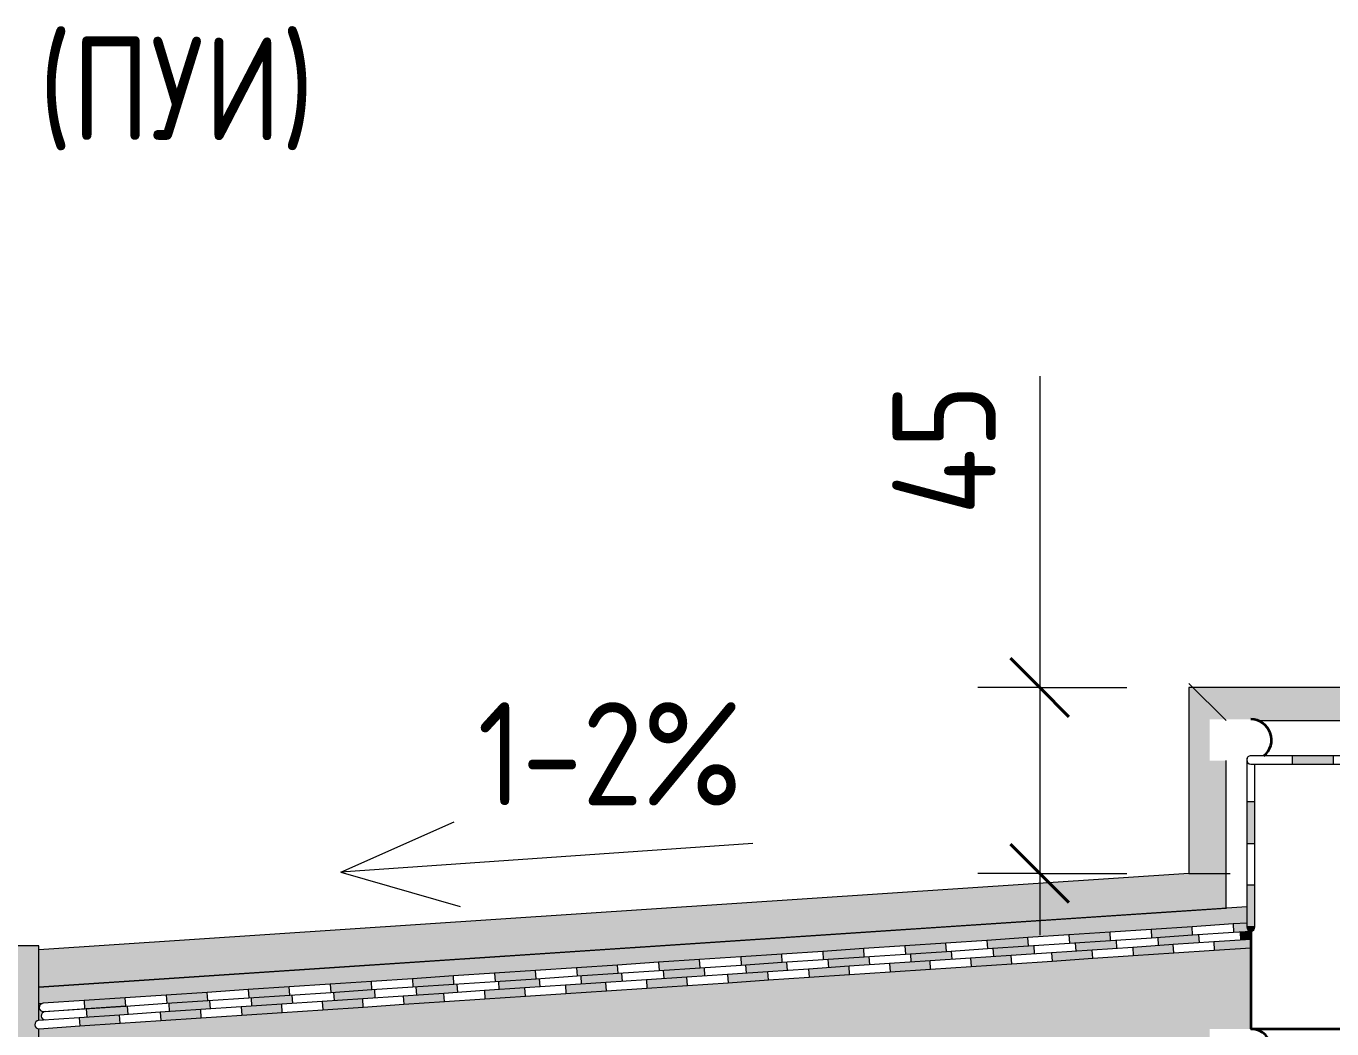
# Model space of a CAD drawing. Header units: millimetres. Extents: x -12447 to 83753, y -46415 to 46712.
# Drawn here: x 83074.1 to 83390.2, y 2988.2 to 3231 of the extents above; entities that cross this region are included whole.
import ezdxf

# ---------------------------------------------------------------- set-up
doc = ezdxf.new("R2010")
doc.units = ezdxf.units.MM
for name, color, linetype, lineweight in [('Аннотация', 7, 'Continuous', 20), ('Размеры', 7, 'Continuous', 9), ('Размеры-10', 7, 'Continuous', 9), ('Узлы', 7, 'Continuous', 18)]:
    doc.layers.add(name, color=color, linetype=linetype, lineweight=lineweight)
doc.layers.add('Линии', color=7, linetype='Continuous', lineweight=9, true_color=0x00a600)
doc.styles.add('GOST Common_5', font='GOST_Common.ttf', dxfattribs={"width": 0.9, "height": 25})
doc.styles.add('GOST Common_6', font='GOST_Common.ttf', dxfattribs={"width": 0.9, "height": 25})
doc.dimstyles.new('ADSK_Основной_2_5_мм_2', dxfattribs={"dimscale": 304.8, "dimtxt": 25.142875, "dimasz": 0.046391, "dimexe": 0.049213, "dimexo": 0.049213, "dimgap": 0.009843, "dimtad": 1, "dimrnd": 0.01, "dimdsep": 46, "dimtxsty": 'GOST Common_6', "dimblk1": 'OBLIQUE', "dimblk2": 'OBLIQUE', "dimsah": 1, "dimcen": 0.09, "dimdle": 0.049213, "dimazin": 2, "dimtfac": 1, "dimtdec": 4, "dimtix": 1, "dimtmove": 1, "dimatfit": 3, "dimfxl": 1, "dimtvp": 1, "dimtolj": 1, "dimtzin": 0, "dimlwd": 20, "dimlwe": 20, "dimarcsym": 2})

# ---------------------------------------------------------------- blocks, each defined once
blk = doc.blocks.new('Гидроизоляция_черная - Гидроизоляция_черная 3-7054897-Сечение по поддону')
at = {"layer": 'Узлы', "lineweight": 20}
for points in [[(2270.67, 3008.35), (2280.65, 3009.02), (2280.51, 3011.02), (2270.54, 3010.26), (2270.65, 3008.57)], [(2290.62, 3009.69), (2293.1, 3009.89), (2293.1, 3011.86), (2290.5, 3011.58), (2290.61, 3009.89)], [(2210.8, 3004.35), (2220.78, 3005.02), (2220.65, 3007.02), (2210.67, 3006.28), (2210.78, 3004.64)], [(2230.76, 3005.69), (2240.74, 3006.35), (2240.6, 3008.35), (2230.63, 3007.61), (2230.74, 3005.95)], [(2250.71, 3007.02), (2260.69, 3007.69), (2260.56, 3009.68), (2250.59, 3008.93), (2250.7, 3007.26)], [(2170.89, 3001.69), (2180.87, 3002.35), (2180.74, 3004.35), (2170.76, 3003.63), (2170.87, 3002.02)], [(2190.85, 3003.02), (2200.83, 3003.69), (2200.69, 3005.68), (2190.72, 3004.96), (2190.83, 3003.33)], [(2130.98, 2999.02), (2140.96, 2999.68), (2140.83, 3001.68), (2130.85, 3000.98), (2130.96, 2999.39)], [(2150.94, 3000.35), (2160.91, 3001.02), (2160.78, 3003.01), (2150.81, 3002.31), (2150.91, 3000.7)], [(2071.11, 2995.02), (2081.09, 2995.68), (2080.85, 2997.67), (2070.98, 2997.01), (2071.09, 2995.46)], [(2091.07, 2996.35), (2101.05, 2997.02), (2100.91, 2999.01), (2090.94, 2998.33), (2091.04, 2996.77)], [(2111.03, 2997.68), (2121, 2998.35), (2120.87, 3000.35), (2110.89, 2999.66), (2111, 2998.08)], [(2031.2, 2992.35), (2041.18, 2993.02), (2041.05, 2995.01), (2031.07, 2994.34), (2031.17, 2992.83)], [(2051.16, 2993.68), (2061.14, 2994.35), (2061, 2996.34), (2051.03, 2995.68), (2051.13, 2994.15)], [(2011.25, 2991.01), (2021.23, 2991.68), (2021.09, 2993.68), (2011.11, 2993.01), (2011.22, 2991.47)]]:
    blk.add_hatch(color=256, dxfattribs=at).paths.add_polyline_path(points)
for p, q in [((2270.54, 3010.35), (2270.67, 3008.35)), ((2280.65, 3009.02), (2280.51, 3011.02)), ((2290.49, 3011.68), (2290.62, 3009.69)), ((2220.78, 3005.02), (2220.65, 3007.02)), ((2230.63, 3007.68), (2230.76, 3005.69)), ((2240.74, 3006.35), (2240.6, 3008.35)), ((2250.58, 3009.02), (2250.71, 3007.02)), ((2260.69, 3007.69), (2260.56, 3009.68)), ((2170.76, 3003.68), (2170.89, 3001.69)), ((2180.87, 3002.35), (2180.74, 3004.35)), ((2190.71, 3005.01), (2190.85, 3003.02)), ((2200.83, 3003.69), (2200.69, 3005.68)), ((2210.67, 3006.35), (2210.8, 3004.35)), ((2130.85, 3001.01), (2130.98, 2999.02)), ((2140.96, 2999.68), (2140.83, 3001.68)), ((2150.8, 3002.35), (2150.94, 3000.35)), ((2160.91, 3001.02), (2160.78, 3003.01)), ((2081.09, 2995.68), (2080.96, 2997.68)), ((2090.94, 2998.35), (2091.07, 2996.35)), ((2101.05, 2997.02), (2100.91, 2999.01)), ((2110.89, 2999.68), (2111.03, 2997.68)), ((2121, 2998.35), (2120.87, 3000.35)), ((2031.07, 2994.34), (2031.2, 2992.35)), ((2041.18, 2993.02), (2041.05, 2995.01)), ((2051.03, 2995.68), (2051.16, 2993.68)), ((2061.14, 2994.35), (2061, 2996.34)), ((2070.98, 2997.01), (2071.11, 2995.02)), ((2011.11, 2993.01), (2001.14, 2992.34)), ((2020.66, 2993.65), (2011.11, 2993.01)), ((2011.11, 2993.01), (2011.25, 2991.01)), ((2021.23, 2991.68), (2021.09, 2993.68))]:
    blk.add_line(p, q, dxfattribs=at)
at = {"layer": 'Узлы', "color": 5, "lineweight": 9, "true_color": 0x0000ff}
blk.add_arc((2001.2, 2991.35), 1, 93.824, 273.824, dxfattribs=at)
at = {"layer": 'Узлы', "lineweight": 20}
blk.add_arc((2001.2, 2991.35), 1, 93.824, 273.824, dxfattribs=at)
blk = doc.blocks.new('Гидроизоляция_черная - Гидроизоляция_черная 3-7054783-Сечение по поддону')
at = {"layer": 'Узлы', "lineweight": 20}
for points in [[(2288.94, 3011.58), (2293.02, 3011.9), (2292.4, 3012.15), (2292.1, 3012.86), (2292.1, 3013.8), (2288.81, 3013.52), (2288.93, 3011.68)], [(2229.32, 3007.61), (2239.25, 3008.35), (2239.13, 3010.27), (2229.19, 3009.55), (2229.32, 3007.68)], [(2249.19, 3008.93), (2259.13, 3009.68), (2259, 3011.59), (2249.07, 3010.87), (2249.19, 3009.02)], [(2269.07, 3010.26), (2279, 3011.02), (2278.87, 3012.92), (2268.94, 3012.2), (2269.06, 3010.35)], [(2189.58, 3004.96), (2199.51, 3005.68), (2199.38, 3007.62), (2189.45, 3006.9), (2189.57, 3005.01)], [(2209.45, 3006.28), (2219.38, 3007.02), (2219.25, 3008.94), (2209.32, 3008.22), (2209.45, 3006.35)], [(2149.83, 3002.31), (2159.76, 3003.01), (2159.63, 3004.97), (2149.7, 3004.25), (2149.83, 3002.35)], [(2169.7, 3003.63), (2179.64, 3004.35), (2179.51, 3006.29), (2169.57, 3005.57), (2169.7, 3003.68)], [(2090.21, 2998.33), (2100.15, 2999.01), (2100.02, 3000.99), (2090.08, 3000.27), (2090.21, 2998.35)], [(2110.09, 2999.66), (2120.02, 3000.35), (2119.89, 3002.32), (2109.96, 3001.6), (2110.08, 2999.68)], [(2129.96, 3000.98), (2139.89, 3001.68), (2139.76, 3003.64), (2129.83, 3002.92), (2129.96, 3001.01)], [(2050.47, 2995.68), (2060.4, 2996.35), (2060.27, 2998.34), (2050.34, 2997.63), (2050.36, 2997.26)], [(2070.34, 2997.01), (2080.28, 2997.68), (2080.14, 2999.67), (2070.21, 2998.95), (2070.34, 2997.01)], [(2010.72, 2993.03), (2020.66, 2993.7), (2020.53, 2995.69), (2010.59, 2994.98), (2010.71, 2993.25)], [(2030.59, 2994.36), (2040.53, 2995.02), (2040.4, 2997.02), (2030.47, 2996.3)]]:
    blk.add_hatch(color=256, dxfattribs=at).paths.add_polyline_path(points)
for p, q in [((2288.81, 3013.58), (2278.87, 3012.92)), ((2292.1, 3013.8), (2288.81, 3013.58)), ((2288.81, 3013.58), (2288.94, 3011.58)), ((2239.13, 3010.27), (2229.19, 3009.6)), ((2249.06, 3010.93), (2239.13, 3010.27)), ((2239.26, 3008.27), (2239.13, 3010.27)), ((2259, 3011.59), (2249.06, 3010.93)), ((2249.06, 3010.93), (2249.19, 3008.93)), ((2268.93, 3012.25), (2259, 3011.59)), ((2259.13, 3009.59), (2259, 3011.59)), ((2259.13, 3009.59), (2269.07, 3010.26)), ((2278.87, 3012.92), (2268.93, 3012.25)), ((2268.93, 3012.25), (2269.07, 3010.26)), ((2269.07, 3010.26), (2279, 3010.92)), ((2279, 3010.92), (2278.87, 3012.92)), ((2279, 3010.92), (2288.94, 3011.58)), ((2288.94, 3011.58), (2293.1, 3011.86)), ((2189.44, 3006.95), (2179.51, 3006.29)), ((2199.38, 3007.62), (2189.44, 3006.95)), ((2189.44, 3006.95), (2189.58, 3004.96)), ((2209.32, 3008.28), (2199.38, 3007.62)), ((2199.51, 3005.62), (2199.38, 3007.62)), ((2219.25, 3008.94), (2209.32, 3008.28)), ((2209.32, 3008.28), (2209.45, 3006.28)), ((2209.45, 3006.28), (2219.39, 3006.95)), ((2229.19, 3009.6), (2219.25, 3008.94)), ((2219.39, 3006.95), (2219.25, 3008.94)), ((2219.39, 3006.95), (2229.32, 3007.61)), ((2229.19, 3009.6), (2229.32, 3007.61)), ((2229.32, 3007.61), (2239.26, 3008.27)), ((2239.26, 3008.27), (2249.19, 3008.93)), ((2249.19, 3008.93), (2259.13, 3009.59)), ((2149.7, 3004.3), (2139.76, 3003.64)), ((2159.63, 3004.97), (2149.7, 3004.3)), ((2149.7, 3004.3), (2149.83, 3002.31)), ((2169.57, 3005.63), (2159.63, 3004.97)), ((2159.77, 3002.97), (2159.63, 3004.97)), ((2179.51, 3006.29), (2169.57, 3005.63)), ((2169.57, 3005.63), (2169.7, 3003.63)), ((2169.7, 3003.63), (2179.64, 3004.3)), ((2179.64, 3004.3), (2179.51, 3006.29)), ((2179.64, 3004.3), (2189.58, 3004.96)), ((2189.58, 3004.96), (2199.51, 3005.62)), ((2199.51, 3005.62), (2209.45, 3006.28)), ((2100.02, 3000.99), (2090.08, 3000.33)), ((2109.95, 3001.65), (2100.02, 3000.99)), ((2100.15, 2999), (2100.02, 3000.99)), ((2119.89, 3002.32), (2109.95, 3001.65)), ((2109.95, 3001.65), (2110.09, 2999.66)), ((2129.83, 3002.98), (2119.89, 3002.32)), ((2120.02, 3000.32), (2119.89, 3002.32)), ((2120.02, 3000.32), (2129.96, 3000.98)), ((2139.76, 3003.64), (2129.83, 3002.98)), ((2129.83, 3002.98), (2129.96, 3000.98)), ((2129.96, 3000.98), (2139.89, 3001.65)), ((2139.89, 3001.65), (2139.76, 3003.64)), ((2139.89, 3001.65), (2149.83, 3002.31)), ((2149.83, 3002.31), (2159.77, 3002.97)), ((2159.77, 3002.97), (2169.7, 3003.63)), ((2050.33, 2997.68), (2040.4, 2997.02)), ((2060.27, 2998.34), (2050.33, 2997.68)), ((2050.33, 2997.68), (2050.47, 2995.68)), ((2070.21, 2999), (2060.27, 2998.34)), ((2060.4, 2996.35), (2060.27, 2998.34)), ((2080.14, 2999.67), (2070.21, 2999)), ((2070.21, 2999), (2070.34, 2997.01)), ((2070.34, 2997.01), (2080.28, 2997.67)), ((2090.08, 3000.33), (2080.14, 2999.67)), ((2080.28, 2997.67), (2080.14, 2999.67)), ((2080.28, 2997.67), (2090.21, 2998.33)), ((2090.08, 3000.33), (2090.21, 2998.33)), ((2090.21, 2998.33), (2100.15, 2999)), ((2100.15, 2999), (2110.09, 2999.66)), ((2110.09, 2999.66), (2120.02, 3000.32)), ((2010.59, 2995.03), (2000.65, 2994.37)), ((2020.53, 2995.69), (2010.59, 2995.03)), ((2010.59, 2995.03), (2010.72, 2993.03)), ((2030.46, 2996.35), (2020.53, 2995.69)), ((2020.66, 2993.7), (2020.53, 2995.69)), ((2020.66, 2993.7), (2030.59, 2994.36)), ((2040.4, 2997.02), (2030.46, 2996.35)), ((2030.46, 2996.35), (2030.59, 2994.36)), ((2030.59, 2994.36), (2040.53, 2995.02)), ((2040.53, 2995.02), (2040.4, 2997.02)), ((2040.53, 2995.02), (2050.47, 2995.68)), ((2050.47, 2995.68), (2060.4, 2996.35)), ((2060.4, 2996.35), (2070.34, 2997.01)), ((2000.79, 2992.37), (2010.72, 2993.03)), ((2010.72, 2993.03), (2020.66, 2993.7))]:
    blk.add_line(p, q, dxfattribs=at)
at = {"layer": 'Узлы', "color": 5, "lineweight": 9, "true_color": 0x0000ff}
blk.add_arc((2000.72, 2993.37), 1, 93.8141, 273.8141, dxfattribs=at)
at = {"layer": 'Узлы', "lineweight": 20}
blk.add_arc((2000.72, 2993.37), 1, 93.8141, 273.8141, dxfattribs=at)
blk = doc.blocks.new('Гидроизоляция_черная - Гидроизоляция_черная 3-7055457-Сечение по поддону')
at = {"layer": 'Узлы', "lineweight": 20}
for points in [[(2245, 3004.61), (2254.81, 3005.27), (2254.68, 3007.26), (2244.86, 3006.61), (2244.88, 3006.35)], [(2264.62, 3005.92), (2274.43, 3006.58), (2274.3, 3008.57), (2264.49, 3007.92), (2264.5, 3007.69)], [(2284.24, 3007.23), (2293.1, 3007.83), (2293.1, 3009.83), (2284.11, 3009.23), (2284.12, 3009.02)], [(2205.75, 3001.99), (2215.56, 3002.64), (2215.43, 3004.64), (2205.62, 3003.98), (2205.64, 3003.69)], [(2225.38, 3003.3), (2235.19, 3003.95), (2235.05, 3005.95), (2225.24, 3005.29), (2225.26, 3005.02)], [(2146.88, 2998.05), (2156.7, 2998.71), (2156.56, 3000.7), (2146.75, 3000.05), (2146.77, 2999.68)], [(2166.51, 2999.36), (2176.32, 3000.02), (2176.18, 3002.02), (2166.37, 3001.36), (2166.4, 3001.02)], [(2186.13, 3000.68), (2195.94, 3001.33), (2195.81, 3003.33), (2186, 3002.67), (2186.02, 3002.35)], [(2107.64, 2995.43), (2117.45, 2996.09), (2117.32, 2998.08), (2107.5, 2997.43), (2107.53, 2997.02)], [(2127.26, 2996.74), (2137.07, 2997.4), (2136.94, 2999.39), (2127.13, 2998.74), (2127.23, 2997.26)], [(2068.39, 2992.81), (2078.2, 2993.46), (2078.07, 2995.46), (2068.26, 2994.8), (2068.36, 2993.25)], [(2088.02, 2994.12), (2097.83, 2994.77), (2097.69, 2996.77), (2087.88, 2996.11), (2087.91, 2995.68)], [(2009.52, 2988.87), (2019.33, 2989.53), (2019.2, 2991.52), (2009.39, 2990.87), (2009.42, 2990.35)], [(2029.15, 2990.18), (2038.96, 2990.84), (2038.82, 2992.83), (2029.01, 2992.18), (2029.14, 2990.27)], [(2048.77, 2991.49), (2058.58, 2992.15), (2058.45, 2994.15), (2048.64, 2993.49), (2048.67, 2993.02)]]:
    blk.add_hatch(color=256, dxfattribs=at).paths.add_polyline_path(points)
for p, q in [((2254.68, 3007.26), (2244.86, 3006.61)), ((2264.49, 3007.92), (2254.68, 3007.26)), ((2254.81, 3005.27), (2254.68, 3007.26)), ((2274.3, 3008.57), (2264.49, 3007.92)), ((2264.49, 3007.92), (2264.62, 3005.92)), ((2284.11, 3009.23), (2274.3, 3008.57)), ((2274.43, 3006.58), (2274.3, 3008.57)), ((2274.43, 3006.58), (2284.24, 3007.23)), ((2293.1, 3009.83), (2284.11, 3009.23)), ((2284.11, 3009.23), (2284.24, 3007.23)), ((2284.24, 3007.23), (2293.1, 3007.83)), ((2205.62, 3003.98), (2195.81, 3003.33)), ((2215.43, 3004.64), (2205.62, 3003.98)), ((2205.62, 3003.98), (2205.75, 3001.99)), ((2225.24, 3005.29), (2215.43, 3004.64)), ((2215.56, 3002.64), (2215.43, 3004.64)), ((2235.05, 3005.95), (2225.24, 3005.29)), ((2225.24, 3005.29), (2225.38, 3003.3)), ((2225.38, 3003.3), (2235.19, 3003.95)), ((2244.86, 3006.61), (2235.05, 3005.95)), ((2235.19, 3003.95), (2235.05, 3005.95)), ((2235.19, 3003.95), (2245, 3004.61)), ((2244.86, 3006.61), (2245, 3004.61)), ((2245, 3004.61), (2254.81, 3005.27)), ((2254.81, 3005.27), (2264.62, 3005.92)), ((2264.62, 3005.92), (2274.43, 3006.58)), ((2156.56, 3000.7), (2146.75, 3000.05)), ((2166.37, 3001.36), (2156.56, 3000.7)), ((2156.7, 2998.71), (2156.56, 3000.7)), ((2176.18, 3002.02), (2166.37, 3001.36)), ((2166.37, 3001.36), (2166.51, 2999.36)), ((2186, 3002.67), (2176.18, 3002.02)), ((2176.32, 3000.02), (2176.18, 3002.02)), ((2176.32, 3000.02), (2186.13, 3000.68)), ((2195.81, 3003.33), (2186, 3002.67)), ((2186, 3002.67), (2186.13, 3000.68)), ((2186.13, 3000.68), (2195.94, 3001.33)), ((2195.94, 3001.33), (2195.81, 3003.33)), ((2195.94, 3001.33), (2205.75, 3001.99)), ((2205.75, 3001.99), (2215.56, 3002.64)), ((2215.56, 3002.64), (2225.38, 3003.3)), ((2107.5, 2997.43), (2097.69, 2996.77)), ((2117.32, 2998.08), (2107.5, 2997.43)), ((2107.5, 2997.43), (2107.64, 2995.43)), ((2127.13, 2998.74), (2117.32, 2998.08)), ((2117.45, 2996.09), (2117.32, 2998.08)), ((2136.94, 2999.39), (2127.13, 2998.74)), ((2127.13, 2998.74), (2127.26, 2996.74)), ((2127.26, 2996.74), (2137.07, 2997.4)), ((2146.75, 3000.05), (2136.94, 2999.39)), ((2137.07, 2997.4), (2136.94, 2999.39)), ((2137.07, 2997.4), (2146.88, 2998.05)), ((2146.75, 3000.05), (2146.88, 2998.05)), ((2146.88, 2998.05), (2156.7, 2998.71)), ((2156.7, 2998.71), (2166.51, 2999.36)), ((2166.51, 2999.36), (2176.32, 3000.02)), ((2068.26, 2994.8), (2058.45, 2994.15)), ((2078.07, 2995.46), (2068.26, 2994.8)), ((2068.26, 2994.8), (2068.39, 2992.81)), ((2087.88, 2996.11), (2078.07, 2995.46)), ((2078.2, 2993.46), (2078.07, 2995.46)), ((2097.69, 2996.77), (2087.88, 2996.11)), ((2087.88, 2996.11), (2088.02, 2994.12)), ((2088.02, 2994.12), (2097.83, 2994.77)), ((2097.83, 2994.77), (2097.69, 2996.77)), ((2097.83, 2994.77), (2107.64, 2995.43)), ((2107.64, 2995.43), (2117.45, 2996.09)), ((2117.45, 2996.09), (2127.26, 2996.74)), ((2019.2, 2991.52), (2009.39, 2990.87)), ((2029.01, 2992.18), (2019.2, 2991.52)), ((2019.33, 2989.53), (2019.2, 2991.52)), ((2038.82, 2992.83), (2029.01, 2992.18)), ((2029.01, 2992.18), (2029.15, 2990.18)), ((2048.64, 2993.49), (2038.82, 2992.83)), ((2038.96, 2990.84), (2038.82, 2992.83)), ((2038.96, 2990.84), (2048.77, 2991.49)), ((2058.45, 2994.15), (2048.64, 2993.49)), ((2048.64, 2993.49), (2048.77, 2991.49)), ((2048.77, 2991.49), (2058.58, 2992.15)), ((2058.58, 2992.15), (2058.45, 2994.15)), ((2058.58, 2992.15), (2068.39, 2992.81)), ((2068.39, 2992.81), (2078.2, 2993.46)), ((2078.2, 2993.46), (2088.02, 2994.12)), ((2009.39, 2990.87), (1999.58, 2990.21)), ((1999.71, 2988.22), (2009.52, 2988.87)), ((2009.39, 2990.87), (2009.52, 2988.87)), ((2009.52, 2988.87), (2019.33, 2989.53)), ((2019.33, 2989.53), (2029.15, 2990.18)), ((2029.15, 2990.18), (2038.96, 2990.84))]:
    blk.add_line(p, q, dxfattribs=at)
at = {"layer": 'Узлы', "color": 5, "lineweight": 9, "true_color": 0x0000ff}
blk.add_arc((1999.65, 2989.21), 1, 93.824, 273.824, dxfattribs=at)
at = {"layer": 'Узлы', "lineweight": 20}
blk.add_arc((1999.65, 2989.21), 1, 93.824, 273.824, dxfattribs=at)
blk = doc.blocks.new('ADSK_Стрелка - По умолчанию-7057613-Сечение по поддону')
at = {"layer": 'Узлы', "lineweight": 20}
blk.add_line((2172.54, 3033.07), (2072.79, 3026.09), dxfattribs=at)
blk = doc.blocks.new('Последовательность узлов - Кирпич одинарный_65х120 мм_со швом-V124-Сечение по поддону')
at = {"layer": 'Узлы', "lineweight": 35}
for p, q in [((2413.1, 2988.16), (2413.1, 3052.31)), ((2293.1, 3011.86), (2293.1, 2988.16)), ((2293.1, 2988.16), (2413.1, 2988.16)), ((2413.1, 2978.16), (2293.1, 2978.16)), ((2293.1, 2978.16), (2293.1, 2913.16)), ((2413.1, 2913.16), (2413.1, 2978.16)), ((2293.1, 2913.16), (2413.1, 2913.16))]:
    blk.add_line(p, q, dxfattribs=at)
for centre, start in [((2293.1, 3058.16), 308.9765), ((2293.1, 2983.16), 270)]:
    blk.add_arc(centre, 5, start, 90, dxfattribs=at)
blk = doc.blocks.new('Гидроизоляция_черная - Гидроизоляция_черная 3-7055549-Сечение по поддону')
at = {"layer": 'Узлы', "lineweight": 20}
for points in [[(2293.1, 3033.08), (2294.1, 3033.08), (2294.1, 3043.19), (2292.1, 3043.19), (2292.1, 3033.08)], [(2293.1, 3012.86), (2294.1, 3012.86), (2294.1, 3022.97), (2292.1, 3022.97), (2292.1, 3012.86)], [(2293.1, 3011.86), (2293.62, 3012.04), (2293.97, 3012.36), (2294.07, 3012.86), (2292.1, 3012.86), (2292.28, 3012.35), (2292.4, 3012.15), (2293.02, 3011.9)]]:
    blk.add_hatch(color=256, dxfattribs=at).paths.add_polyline_path(points)
for p, q in [((2292.1, 3053.05), (2292.1, 3043.19)), ((2294.1, 3043.19), (2294.1, 3052.31)), ((2292.1, 3043.19), (2292.1, 3033.08)), ((2294.1, 3043.19), (2292.1, 3043.19)), ((2294.1, 3033.08), (2294.1, 3043.19)), ((2292.1, 3033.08), (2292.1, 3022.97)), ((2292.1, 3033.08), (2294.1, 3033.08)), ((2294.1, 3022.97), (2294.1, 3033.08)), ((2292.1, 3022.97), (2292.1, 3012.86)), ((2294.1, 3022.97), (2292.1, 3022.97)), ((2294.1, 3012.86), (2294.1, 3022.97)), ((2294.1, 3012.86), (2292.1, 3012.86))]:
    blk.add_line(p, q, dxfattribs=at)
for centre, start, end in [((2293.1, 3053.31), 90, 180), ((2293.1, 3012.86), 180, 0)]:
    blk.add_arc(centre, 1, start, end, dxfattribs=at)
at = {"layer": 'Узлы', "color": 5, "lineweight": 9, "true_color": 0x0000ff}
for start, end in [(90, 135), (150, 180)]:
    blk.add_arc((2293.1, 3053.31), 1, start, end, dxfattribs=at)
blk = doc.blocks.new('Гидроизоляция_черная - Гидроизоляция_черная 3-7055664-Сечение по поддону')
at = {"layer": 'Узлы', "lineweight": 20}
for points in [[(2313.1, 3052.31), (2313.1, 3054.31), (2303.1, 3054.31), (2303.1, 3052.31)], [(2333.1, 3052.31), (2333.1, 3054.31), (2323.1, 3054.31), (2323.1, 3052.31)], [(2353.1, 3052.31), (2353.1, 3054.31), (2343.1, 3054.31), (2343.1, 3052.31)], [(2373.1, 3052.31), (2373.1, 3054.31), (2363.1, 3054.31), (2363.1, 3052.31)], [(2393.1, 3052.31), (2393.1, 3054.31), (2383.1, 3054.31), (2383.1, 3052.31)], [(2407.28, 3052.31), (2413.1, 3052.31), (2413.1, 3054.31), (2403.1, 3054.31), (2403.1, 3052.31), (2404.48, 3052.31)], [(2413.1, 3052.31), (2413.36, 3052.34), (2413.81, 3052.6), (2414.1, 3053.31), (2414.07, 3053.56), (2413.6, 3054.17), (2413.1, 3054.31), (2413.1, 3053.16)]]:
    blk.add_hatch(color=256, dxfattribs=at).paths.add_polyline_path(points)
for p, q in [((2303.1, 3054.31), (2293.1, 3054.31)), ((2313.1, 3054.31), (2303.1, 3054.31)), ((2303.1, 3054.31), (2303.1, 3052.31)), ((2323.1, 3054.31), (2313.1, 3054.31)), ((2313.1, 3052.31), (2313.1, 3054.31)), ((2333.1, 3054.31), (2323.1, 3054.31)), ((2323.1, 3054.31), (2323.1, 3052.31)), ((2343.1, 3054.31), (2333.1, 3054.31)), ((2333.1, 3052.31), (2333.1, 3054.31)), ((2353.1, 3054.31), (2343.1, 3054.31)), ((2343.1, 3054.31), (2343.1, 3052.31)), ((2363.1, 3054.31), (2353.1, 3054.31)), ((2353.1, 3052.31), (2353.1, 3054.31)), ((2373.1, 3054.31), (2363.1, 3054.31)), ((2363.1, 3054.31), (2363.1, 3052.31)), ((2383.1, 3054.31), (2373.1, 3054.31)), ((2373.1, 3052.31), (2373.1, 3054.31)), ((2393.1, 3054.31), (2383.1, 3054.31)), ((2383.1, 3054.31), (2383.1, 3052.31)), ((2403.1, 3054.31), (2393.1, 3054.31)), ((2393.1, 3052.31), (2393.1, 3054.31)), ((2413.1, 3054.31), (2403.1, 3054.31)), ((2403.1, 3054.31), (2403.1, 3052.31)), ((2413.1, 3054.31), (2413.1, 3052.31)), ((2293.1, 3052.31), (2303.1, 3052.31)), ((2303.1, 3052.31), (2313.1, 3052.31)), ((2313.1, 3052.31), (2323.1, 3052.31)), ((2323.1, 3052.31), (2333.1, 3052.31)), ((2333.1, 3052.31), (2343.1, 3052.31)), ((2343.1, 3052.31), (2353.1, 3052.31)), ((2353.1, 3052.31), (2363.1, 3052.31)), ((2363.1, 3052.31), (2373.1, 3052.31)), ((2373.1, 3052.31), (2383.1, 3052.31)), ((2383.1, 3052.31), (2393.1, 3052.31)), ((2393.1, 3052.31), (2403.1, 3052.31)), ((2403.1, 3052.31), (2413.1, 3052.31))]:
    blk.add_line(p, q, dxfattribs=at)
at = {"layer": 'Узлы', "color": 5, "lineweight": 9, "true_color": 0x0000ff}
blk.add_arc((2293.1, 3053.31), 1, 90, 270, dxfattribs=at)
at = {"layer": 'Узлы', "lineweight": 20}
for centre, start, end in [((2293.1, 3053.31), 90, 270), ((2413.1, 3053.31), 270, 90)]:
    blk.add_arc(centre, 1, start, end, dxfattribs=at)
blk = doc.blocks.new('DIMBLOCK34-Сечение по поддону')
at = {"layer": 'Размеры-10', "lineweight": 20, "transparency": 16777216}
for p, q in [((83319.52, 3146.23), (83319.52, 3112.57)), ((83319.52, 3112.57), (83319.52, 3048.34)), ((83319.52, 3085.84), (83319.52, 3010.84)), ((83319.52, 3070.84), (83304.52, 3070.84)), ((83319.52, 3070.84), (83340.63, 3070.84)), ((83319.52, 3025.84), (83304.52, 3025.84)), ((83319.52, 3025.84), (83340.63, 3025.84))]:
    blk.add_line(p, q, dxfattribs=at)
at = {"layer": 'Размеры-10', "lineweight": 40, "transparency": 16777216}
for p, q in [((83319.52, 3070.84), (83312.45, 3077.91)), ((83319.52, 3070.84), (83326.59, 3063.77)), ((83319.52, 3025.84), (83312.45, 3032.91)), ((83319.52, 3025.84), (83326.59, 3018.77))]:
    blk.add_line(p, q, dxfattribs=at)
at = {"layer": 'Размеры-10', "color": 0, "lineweight": 20, "transparency": 16777216, "insert": (83283.85, 3112.57), "char_height": 25, "width": 40.3991, "attachment_point": 1, "rotation": 90, "line_spacing_factor": 1.022761, "style": 'GOST Common_6'}
blk.add_mtext('45', dxfattribs=at)
blk = doc.blocks.new('_Oblique')
at = {"color": 0, "linetype": 'ByBlock', "lineweight": -2}
blk.add_line((-0.5, -0.5), (0.5, 0.5), dxfattribs=at)

msp = doc.modelspace()

# ---------------------------------------------------------------- hatches: boundary and pattern name
at = {"layer": 'Узлы', "lineweight": 20, "true_color": 0xffffff}
h = msp.add_hatch(color=7, dxfattribs=at)
h.paths.add_polyline_path([(83048.144, 2998.196), (83048.144, 3007.216), (82786.829, 3024.637), (82786.829, 3069.305), (82635.629, 3069.305), (82635.629, 3027.16), (82560.16, 3027.16), (82560.16, 3018.16), (82644.629, 3018.16), (82644.629, 3053.16), (82640.629, 3053.16), (82640.629, 3063.16), (82650.629, 3063.16), (82651.923, 3062.99), (82653.129, 3062.49), (82654.165, 3061.695), (82655.347, 3060.305), (82777.829, 3060.305), (82777.829, 3016.217), (83034.421, 2999.111)])
h.paths.add_polyline_path([(83077.171, 2998.255), (83364.629, 3017.418), (83364.629, 3053.16), (83360.629, 3053.16), (83360.629, 3063.16), (83370.629, 3063.16), (83373.138, 3062.83), (83496.629, 3062.83), (83496.629, 3018.16), (83561.339, 3018.16), (83561.339, 3027.16), (83505.629, 3027.16), (83505.629, 3070.838), (83355.629, 3070.838), (83355.629, 3025.838), (83077.171, 3007.275), (83077.171, 2998.714)])
h = msp.add_hatch(color=7, dxfattribs=at)
h.paths.add_polyline_path([(83048.144, 2994.212), (83048.144, 2998.196), (82771.829, 3016.617), (82771.829, 3012.662), (83047.931, 2994.255)])
h.paths.add_polyline_path([(83077.171, 2994.246), (83369.629, 3013.823), (83369.629, 3017.752), (83077.171, 2998.255), (83077.171, 2994.367)])
h.paths.add_polyline_path([(83496.629, 3014.16), (83561.339, 3014.16), (83561.339, 3018.16), (83490.629, 3018.16), (83490.629, 3014.16)])
h.paths.add_polyline_path([(82632.139, 3014.305), (82650.629, 3014.305), (82650.629, 3018.16), (82560.16, 3018.16), (82560.16, 3014.305), (82627.679, 3014.305)])
at = {"layer": 'Узлы', "lineweight": 9}
h = msp.add_hatch(dxfattribs=at)
h.set_pattern_fill('FP_206', color=256, style=0, pattern_type=2)
h.set_pattern_definition([(0, (81077.526, 0), (40.64, 10.16), [3.353, -27.127, 3.353, -27.127, -162.56]), (0, (81077.526, 0), (40.64, 10.16), [-60.96, 3.353, -57.607, 3.353, -27.127, -71.12]), (0, (81077.526, 0), (40.64, 10.16), [-152.4, 3.353, -16.967, 3.353, -47.447]), (120, (81092.766, 5.08), (-29.118818, 30.115272), [3.353, -27.127, 3.353, -27.127, -162.56]), (120, (81092.766, 5.08), (-29.118818, 30.115272), [-60.96, 3.353, -57.607, 3.353, -27.127, -71.12]), (120, (81092.766, 5.08), (-29.118818, 30.115272), [-152.4, 3.353, -16.967, 3.353, -47.447]), (240, (81097.846, 25.4), (-11.521182, -40.275272), [3.353, -27.127, 3.353, -27.127, -162.56]), (240, (81097.846, 25.4), (-11.521182, -40.275272), [-60.96, 3.353, -57.607, 3.353, -27.127, -71.12]), (240, (81097.846, 25.4), (-11.521182, -40.275272), [-152.4, 3.353, -16.967, 3.353, -47.447])])
h.paths.add_polyline_path([(83048.144, 2954.098), (83048.144, 2989.178), (82770.629, 3007.727), (82770.629, 2972.599), (83008.092, 2956.768)])
h.paths.add_polyline_path([(83077.171, 2954.157), (83362.216, 2973.16), (83370.629, 2973.16), (83370.629, 2978.16), (83360.629, 2978.16), (83360.629, 2988.16), (83370.629, 2988.16), (83370.629, 3007.826), (83077.171, 2988.216), (83077.171, 2955.123)])
h.paths.add_polyline_path([(83561.339, 2973.16), (83561.339, 3012.045), (83490.629, 3012.045), (83490.629, 2973.16)])
h.paths.add_polyline_path([(82649.971, 2973.16), (82650.629, 2973.16), (82650.629, 2978.16), (82640.629, 2978.16), (82640.629, 2988.16), (82650.629, 2988.16), (82650.629, 3012.305), (82560.16, 3012.305), (82560.16, 2973.16), (82640.629, 2973.16)])
h.paths.add_polyline_path([(83077.171, 2990.216), (83078.663, 2990.374), (83078.173, 2990.549), (83077.832, 2990.984), (83077.732, 2991.279), (83077.832, 2991.787), (83078.407, 2992.292), (83079.089, 2992.372), (83078.173, 2992.399), (83077.689, 2992.573), (83077.348, 2993.008), (83077.247, 2993.303), (83077.348, 2993.811), (83077.689, 2994.28), (83077.171, 2994.166), (83077.171, 2990.448)])
h.paths.add_polyline_path([(83048.144, 2992.184), (83048.144, 2992.328), (83047.619, 2992.271), (83047.931, 2992.199)])
h.paths.add_polyline_path([(82978.881, 2996.814), (82978.539, 2996.877), (82978.748, 2996.823)])
at = {"layer": 'Узлы', "lineweight": 20, "true_color": 0xffffff}
msp.add_hatch(color=7, dxfattribs=at).paths.add_polyline_path([(83048.144, 2812.082), (83077.171, 2812.082), (83077.105, 2988.242), (83076.615, 2988.417), (83076.274, 2988.852), (83076.174, 2989.147), (83076.341, 2989.731), (83076.849, 2990.16), (83077.171, 2990.225), (83077.171, 3008.305), (83048.144, 3008.305), (83048.254, 2994.145), (83048.421, 2994.088), (83048.762, 2993.698), (83048.863, 2993.191), (83048.696, 2992.701), (83048.172, 2992.183), (83048.68, 2992.046), (83048.796, 2992.007), (83049.16, 2991.497), (83049.2, 2991.003), (83049.16, 2990.613), (83049.237, 2990.036), (83049.07, 2989.595), (83048.562, 2989.247), (83048.144, 2989.164), (83048.144, 2813.755)])

# ---------------------------------------------------------------- linework, layer by layer
at = {"layer": 'Аннотация'}
for q in [(83177.72, 3038.292), (83179.152, 3017.821)]:
    msp.add_line((83150.314, 3026.09), q, dxfattribs=at)
at = {"layer": 'Линии', "color": 7}
for p, q in [((83355.629, 3071.83), (83364.629, 3062.83)), ((83355.629, 3025.838), (83077.171, 3007.275)), ((83355.629, 3025.838), (83365.629, 3025.838)), ((83369.629, 3017.752), (83077.171, 2998.255)), ((83077.171, 2998.255), (83364.629, 3017.418)), ((83077.923, 2994.296), (83077.171, 2994.246)), ((83077.171, 2994.246), (83077.923, 2994.296))]:
    msp.add_line(p, q, dxfattribs=at)
at = {"layer": 'Линии', "color": 7, "lineweight": 20}
for p, q in [((83505.629, 3070.838), (83355.629, 3070.838)), ((83355.629, 3070.838), (83355.629, 3025.838)), ((83372.31, 3062.83), (83496.629, 3062.83)), ((83364.629, 3017.418), (83364.629, 3053.16)), ((83077.171, 3008.305), (83048.144, 3008.305)), ((83077.171, 2990.216), (83077.171, 3008.305)), ((83077.171, 2812.082), (83077.171, 2988.229))]:
    msp.add_line(p, q, dxfattribs=at)

# ---------------------------------------------------------------- block references
at = {"layer": 'Узлы', "lineweight": 20}
for name in ['Последовательность узлов - Кирпич одинарный_65х120 мм_со швом-V124-Сечение по поддону', 'Гидроизоляция_черная - Гидроизоляция_черная 3-7055549-Сечение по поддону', 'Гидроизоляция_черная - Гидроизоляция_черная 3-7055664-Сечение по поддону', 'ADSK_Стрелка - По умолчанию-7057613-Сечение по поддону', 'Гидроизоляция_черная - Гидроизоляция_черная 3-7054783-Сечение по поддону', 'Гидроизоляция_черная - Гидроизоляция_черная 3-7054897-Сечение по поддону', 'Гидроизоляция_черная - Гидроизоляция_черная 3-7055457-Сечение по поддону']:
    msp.add_blockref(name, (81077.526, 0), dxfattribs=at)

# ---------------------------------------------------------------- texts
at = {"layer": 'Аннотация', "lineweight": 9, "char_height": 25, "attachment_point": 1, "line_spacing_factor": 1.022766, "style": 'GOST Common_5'}
for s, insert, width in [('\\pxt1.44,2.88,4.32,5.76,7.2,8.64,10.08,11.52,12.96,14.4,15.84,17.28,18.72,20.16,21.6,23.04,24.48,25.92,27.36,28.8,30.24,31.68,33.12,34.56,36,37.44,38.88,40.32,41.76,43.2,44.64,46.08;{С бортами (ПУИ)}', (82924.234, 3228.403), 271.44), ('\\pxt1.44,2.88,4.32,5.76,7.2,8.64,10.08,11.52,12.96,14.4,15.84,17.28,18.72,20.16,21.6,23.04,24.48,25.92,27.36,28.8,30.24,31.68,33.12,34.56,36,37.44,38.88,40.32,41.76,43.2,44.64,46.08;{1-2%}', (83183.391, 3067.281), 69.7203)]:
    msp.add_mtext(s, dxfattribs=dict(at, insert=insert, width=width))

# ---------------------------------------------------------------- dimensions: what is measured, and where the dimension line sits
at = {"layer": 'Размеры', "lineweight": 20}
dim = msp.add_linear_dim(base=(83319.521, 3025.838), p1=(83355.629, 3070.838), p2=(83355.629, 3025.838), angle=90, dimstyle='ADSK_Основной_2_5_мм_2', override={"dimpost": '<>', "dimfxl": 45}, dxfattribs=at)
dim.commit()
dim.dimension.update_dxf_attribs({"geometry": 'DIMBLOCK34-Сечение по поддону', "text_midpoint": (83300.517, 3132.768), "dimtype": 160, "text_rotation": 90})

doc.saveas('drawing.dxf')
